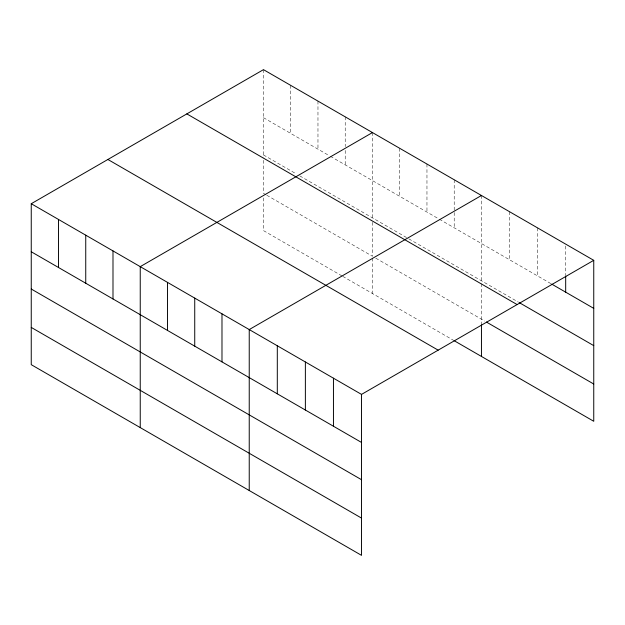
<?xml version="1.0" encoding="UTF-8"?>
<svg xmlns="http://www.w3.org/2000/svg" width="625" height="625" viewBox="0 0 625 625"><rect width="100%" height="100%" fill="white"/><g stroke="black" fill="none" stroke-linecap="round" stroke-linejoin="round"><path stroke-width="0.47" stroke-dasharray="3.12 2.34" d="M263.477 69.648L263.477 156.867M263.477 117.687L329.531 155.828M330.359 156.305L438.523 218.75M439.344 219.227L550.812 283.586M263.477 154.953L296.5 174.016M299.805 175.922L407.969 238.375M408.797 238.852L518.609 302.25M265.953 194.766L263.477 193.336L263.477 157.828M266.781 195.242L372.469 256.266L372.469 220.75M375.766 258.172L484.758 321.094M341.914 275.883L263.477 230.602L263.477 197.062M342.742 276.359L454.211 340.719M565.68 246.039L565.68 274.867M537.602 227.914L537.602 275.953M509.531 211.703L509.531 259.75M481.453 195.492L481.453 282.719M481.453 283.68L481.453 323.844M454.211 179.766L454.211 227.805M426.961 164.031L426.961 212.078M399.711 148.305L399.711 196.344M372.469 132.57L372.469 219.797M372.469 258.125L372.469 293.523M345.219 116.836L345.219 146.625M345.219 150.469L345.219 164.883M317.969 101.109L317.969 149.148M290.727 85.375L290.727 133.422"/><path stroke-width="0.94" d="M31.25 203.719L361.523 394.398L361.523 555.352L31.25 364.672L31.25 203.719L263.477 69.648L593.75 260.328L593.75 421.281L454.211 340.719M372.469 132.57L140.242 266.641L140.242 427.602M481.453 195.492L249.234 329.57L249.234 490.523M361.523 394.398L593.75 260.328M551.641 284.062L593.75 308.367M519.438 302.727L593.75 345.633M186.844 113.891L517.117 304.57M486.414 322.047L593.75 384.023M107.883 159.477L438.156 350.156M31.25 251.766L361.523 442.445M31.25 289.023L361.523 479.703M31.25 327.414L361.523 518.094M565.68 275.828L565.68 292.164M481.453 324.781L481.453 356.445M333.453 378.195L333.453 426.234M305.375 361.984L305.375 410.031M277.305 345.773L277.305 393.82M221.984 313.836L221.984 361.883M194.734 298.109L194.734 346.148M167.484 282.375L167.484 330.422M112.992 250.914L112.992 298.961M85.742 235.18L85.742 283.227M58.5 219.453L58.5 267.492"/></g></svg>
